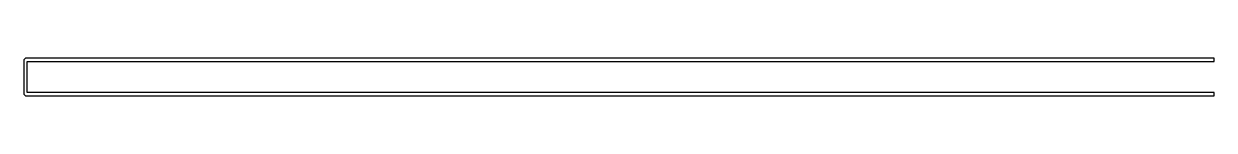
# Model space of a CAD drawing. Extents: x 0 to 5.31, y 0 to 0.17.
import ezdxf

# ---------------------------------------------------------------- set-up
doc = ezdxf.new("R2010")
doc.units = 0
doc.layers.get('0').update_dxf_attribs({"linetype": 'CONTINUOUS'})

msp = doc.modelspace()

# ---------------------------------------------------------------- linework, layer by layer
at = {"color": 160}
for p, q in [((0.0079, 0.1693), (0, 0.1614)), ((0, 0.1614), (0, 0.0079)), ((5.311, 0.1693), (0.0079, 0.1693)), ((5.311, 0.1535), (5.311, 0.1693)), ((0.0157, 0.0157), (0.0157, 0.1535)), ((0.0157, 0.1535), (5.311, 0.1535)), ((0, 0.0079), (0.0079, 0)), ((0.0079, 0), (5.311, 0)), ((5.311, 0.0157), (0.0157, 0.0157)), ((5.311, 0), (5.311, 0.0157))]:
    msp.add_line(p, q, dxfattribs=at)

doc.saveas('drawing.dxf')
